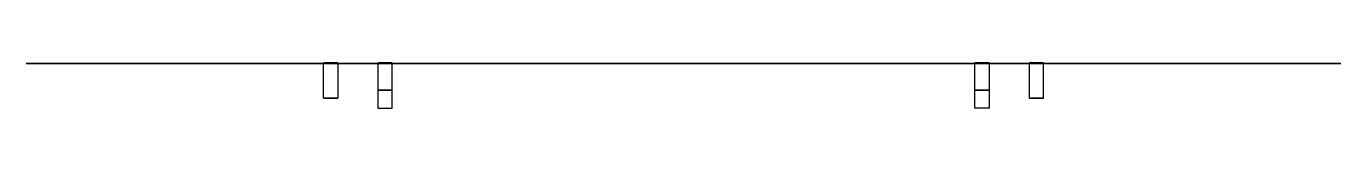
# Model space of a CAD drawing. Header units: millimetres. Extents: x 0 to 2300, y -78 to 1.
import ezdxf

# ---------------------------------------------------------------- set-up
doc = ezdxf.new("R2010")
doc.units = ezdxf.units.MM
doc.layers.add('KwikScaf 3D', color=7, linetype='Continuous')

# ---------------------------------------------------------------- blocks, each defined once
blk = doc.blocks.new('109839xyz')
at = {"layer": 'KwikScaf 3D', "extrusion": (0, -1, 6.12303e-17)}
h = blk.add_hatch(dxfattribs=at)
h.set_pattern_fill('NET', color=0, scale=7.85, style=0)
h.set_pattern_definition([(0, (-109.057, -529.883), (0, 24.92375), []), (90, (-109.057, -529.883), (-24.92375, 2e-15), [])])
h.paths.add_polyline_path([(2250, -230), (2250, 325), (2235, 325), (2235, 390), (65, 390), (65, 325), (50, 325), (50, -230)])
at = {"layer": 'KwikScaf 3D', "color": 0, "extrusion": (0, -1, 6.12303e-17)}
for p, q in [((0, 0, 325), (0, 0, -485)), ((0, 0, 325), (65, 0, 325)), ((50, 0, 325), (50, 0, -435)), ((65, 0, 390), (2235, 0, 390)), ((65, 0, 440), (2235, 0, 440)), ((65, 0, 440), (65, 0, 325)), ((2235, 0, 440), (2235, 0, 325)), ((2235, 0, 325), (2300, 0, 325)), ((2250, 0, 325), (2250, 0, -435)), ((2300, 0, 325), (2300, 0, -485)), ((0, 0, -435), (2300, 0, -435)), ((50, 0, -230), (2250, 0, -230))]:
    blk.add_line(p, q, dxfattribs=at)
blk.add_lwpolyline([(0, -485), (2300, -485)], dxfattribs=at)
at = {"layer": 'KwikScaf 3D', "color": 0}
for points in [[(545, 1, -500), (545, -61, -500), (520, -61, -500), (520, 1, -500)], [(545, 1, -557), (545, 1, -407), (520, 1, -407), (520, 1, -557)], [(615, -46.9, 495), (640, -46.9, 495), (640, 1, 495), (615, 1, 495)], [(615, 1, 360), (640, 1, 360), (640, 1, 495), (615, 1, 495)], [(1685, -46.9, 495), (1660, -46.9, 495), (1660, 1, 495), (1685, 1, 495)], [(1685, 1, 360), (1660, 1, 360), (1660, 1, 495), (1685, 1, 495)], [(1755, 1, -557), (1755, 1, -407), (1780, 1, -407), (1780, 1, -557)], [(1755, 1, -500), (1755, -61, -500), (1780, -61, -500), (1780, 1, -500)], [(0, 0, -485), (2300, 0, -485), (2300, 0, -230), (0, 0, -230)], [(545, -61, -557), (545, -61, -500), (520, -61, -500), (520, -61, -557)], [(615, -78.3, 440.5), (640, -78.3, 440.5), (640, -46.9, 495), (615, -46.9, 495)], [(1685, -78.3, 440.5), (1660, -78.3, 440.5), (1660, -46.9, 495), (1685, -46.9, 495)], [(1755, -61, -557), (1755, -61, -500), (1780, -61, -500), (1780, -61, -557)]]:
    blk.add_3dface(points, dxfattribs=at)

msp = doc.modelspace()

# ---------------------------------------------------------------- block references
msp.add_blockref('109839xyz', (0, 0))

doc.saveas('drawing.dxf')
